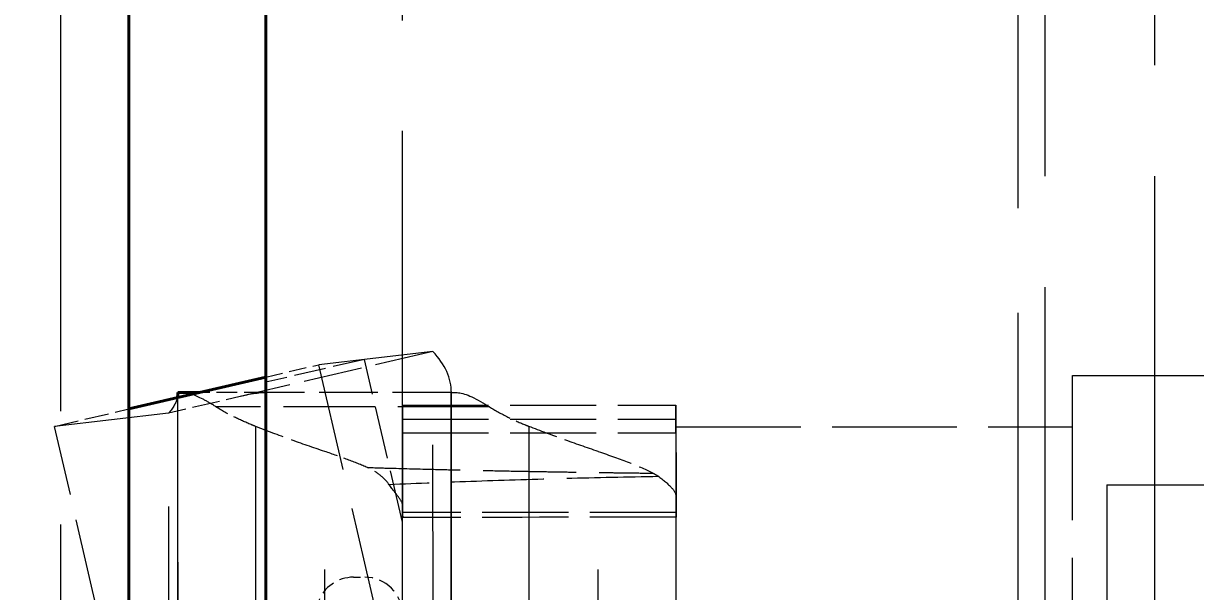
# Model space of a CAD drawing. Header units: millimetres. Extents: x 0 to 2523, y 0 to 1782.
# Drawn here: x 503.17 to 520.31, y 1169.82 to 1178.13 of the extents above; entities that cross this region are included whole.
import ezdxf

# ---------------------------------------------------------------- set-up
doc = ezdxf.new("R2010")
doc.units = ezdxf.units.MM
doc.header["$LTSCALE"] = 3
doc.linetypes.add('DASHED', pattern=[0.2067, 0.1654, -0.0413])
for name, color, linetype, lineweight in [('가려진 것(ISO)', 2, 'DASHED', 18), ('가려진 좁은 것(ISO)', 2, 'DASHED', 18), ('가시적인 것(ISO)', 3, 'Continuous', 40), ('가시적인 좁은 것(ISO)', 3, 'Continuous', 35), ('치수(ISO)', 2, 'Continuous', 25)]:
    doc.layers.add(name, color=color, linetype=linetype, lineweight=lineweight)
doc.styles.add('치수 텍스트_PSTEK_POSCO', font='isocp.shx')
doc.dimstyles.new('치수_PSTEK_POSCO', dxfattribs={"dimscale": 3, "dimtxt": 2.5, "dimasz": 1.5, "dimexe": 1, "dimexo": 1.5, "dimgap": 1, "dimtad": 1, "dimrnd": 1e-08, "dimdsep": 46, "dimtxsty": '치수 텍스트_PSTEK_POSCO', "dimcen": 0.09, "dimdle": 10, "dimclrd": 7, "dimclre": 7, "dimclrt": 2, "dimadec": 1, "dimazin": 2, "dimtfac": 1, "dimtmove": 0, "dimatfit": 3, "dimfxl": 0, "dimtolj": 1, "dimlwd": -1, "dimlwe": -1, "dimarcsym": 0})

# ---------------------------------------------------------------- blocks, each defined once
blk = doc.blocks.new('*D105')
at = {"layer": 'Defpoints', "color": 0, "transparency": 16777216}
for p in [(311.712, 1293.233), (559.712, 871.233), (311.712, 840.233)]:
    blk.add_point(p, dxfattribs=at)
at = {"layer": '치수(ISO)', "color": 7, "transparency": 16777216}
for p, q in [((559.712, 866.733), (559.712, 837.233)), ((555.212, 840.233), (316.212, 840.233))]:
    blk.add_line(p, q, dxfattribs=at)
for points in [[(316.212, 840.983), (316.212, 839.483), (311.712, 840.233)], [(555.212, 840.983), (555.212, 839.483), (559.712, 840.233)]]:
    blk.add_solid(points, dxfattribs=at)
at = {"layer": '치수(ISO)', "color": 2, "transparency": 16777216, "insert": (412.173, 846.984), "char_height": 7.5, "attachment_point": 4, "style": '치수 텍스트_PSTEK_POSCO'}
blk.add_mtext('\\A1;248', dxfattribs=at)

msp = doc.modelspace()

# ---------------------------------------------------------------- linework, layer by layer
at = {"layer": '가려진 것(ISO)', "ltscale": 13.022854}
msp.add_line((508.7116, 435.233), (508.7116, 1291.233), dxfattribs=at)
at = {"layer": '가려진 것(ISO)', "ltscale": 13.096617}
for p, q in [((518.1116, 461.233), (518.1116, 1265.233)), ((519.7116, 1265.233), (519.7116, 461.233))]:
    msp.add_line(p, q, dxfattribs=at)
at = {"layer": '가려진 것(ISO)', "ltscale": 13.3619}
msp.add_line((503.7116, 1212.233), (503.7116, 1154.233), dxfattribs=at)
at = {"layer": '가려진 것(ISO)', "ltscale": 1.731117}
for p, q in [((509.1557, 1173.3344), (506.5217, 1172.7193)), ((509.427, 1172.733), (506.7002, 1172.733))]:
    msp.add_line(p, q, dxfattribs=at)
at = {"layer": '가려진 것(ISO)', "ltscale": 10.630617}
for p, q in [((509.1557, 1173.3344), (507.4884, 1173.1424)), ((505.2918, 1172.4321), (503.6244, 1172.2401))]:
    msp.add_line(p, q, dxfattribs=at)
at = {"layer": '가려진 것(ISO)', "ltscale": 0.510403}
msp.add_line((506.7116, 1172.961), (507.4884, 1173.1424), dxfattribs=at)
at = {"layer": '가려진 것(ISO)', "ltscale": 4.708343}
msp.add_line((509.1613, 1165.9183), (507.4884, 1173.1424), dxfattribs=at)
at = {"layer": '가려진 것(ISO)', "ltscale": 9.837123}
msp.add_line((518.5116, 1172.983), (530.7116, 1172.983), dxfattribs=at)
at = {"layer": '가려진 것(ISO)', "ltscale": 4.455295}
msp.add_line((518.5116, 1168.1061), (518.5116, 1172.983), dxfattribs=at)
at = {"layer": '가려진 것(ISO)', "ltscale": 0.808278}
msp.add_line((506.5217, 1172.7193), (505.2918, 1172.4321), dxfattribs=at)
at = {"layer": '가려진 것(ISO)', "ltscale": 7.548428}
msp.add_line((505.4194, 1172.733), (505.4244, 1172.733), dxfattribs=at)
at = {"layer": '가려진 것(ISO)', "ltscale": 15.320109}
for p, q in [((505.4194, 1172.733), (505.4194, 1153.733)), ((509.42, 1172.733), (509.42, 1153.733))]:
    msp.add_line(p, q, dxfattribs=at)
at = {"layer": '가려진 것(ISO)', "ltscale": 14.79346}
for p, q in [((505.4338, 1163.7373), (505.427, 1172.732)), ((509.4338, 1163.7403), (509.427, 1172.735))]:
    msp.add_line(p, q, dxfattribs=at)
at = {"layer": '가려진 것(ISO)', "ltscale": 0.612689}
msp.add_line((506.7002, 1172.733), (505.735, 1172.733), dxfattribs=at)
at = {"layer": '가려진 것(ISO)', "ltscale": 0.44848}
msp.add_line((509.427, 1172.733), (509.514, 1172.733), dxfattribs=at)
at = {"layer": '가려진 것(ISO)', "ltscale": 0.714475}
msp.add_line((503.6244, 1172.2401), (504.7116, 1172.494), dxfattribs=at)
at = {"layer": '가려진 것(ISO)', "ltscale": 2.539495}
msp.add_line((508.7113, 1172.5496), (512.7113, 1172.5496), dxfattribs=at)
at = {"layer": '가려진 것(ISO)', "ltscale": 3.059768}
msp.add_line((504.7116, 1167.5454), (503.6244, 1172.2401), dxfattribs=at)
at = {"layer": '가려진 것(ISO)', "ltscale": 6.327119}
msp.add_line((512.7116, 1172.233), (512.7116, 1167.2567), dxfattribs=at)
at = {"layer": '가려진 것(ISO)', "ltscale": 3.682313}
msp.add_line((512.7116, 1172.233), (518.5116, 1172.233), dxfattribs=at)
at = {"layer": '가려진 것(ISO)', "ltscale": 13.763361}
msp.add_line((519.0116, 1171.383), (519.0116, 1155.083), dxfattribs=at)
at = {"layer": '가려진 것(ISO)', "ltscale": 12.659248}
msp.add_line((519.0116, 1171.383), (534.7116, 1171.383), dxfattribs=at)
at = {"layer": '가려진 것(ISO)', "ltscale": 12.853812}
msp.add_line((512.7167, 1155.2623), (512.7167, 1171.2036), dxfattribs=at)
at = {"layer": '가려진 것(ISO)', "ltscale": 12.64015}
msp.add_line((508.7161, 1155.3948), (508.7161, 1171.0711), dxfattribs=at)
at = {"layer": '가려진 것(ISO)', "ltscale": 0.104586}
msp.add_line((507.9968, 1170.033), (508.1616, 1170.033), dxfattribs=at)
at = {"layer": '가려진 것(ISO)', "ltscale": 0.426521}
msp.add_arc((507.9968, 1169.483), 0.55, 90, 160, dxfattribs=at)
at = {"layer": '가려진 것(ISO)', "ltscale": 0.548413}
msp.add_arc((508.1616, 1169.483), 0.55, 0, 90, dxfattribs=at)
at = {"layer": '가려진 것(ISO)', "ltscale": 2.19112}
for centre in [(508.7113, 1167.5496), (512.7113, 1167.5496)]:
    msp.add_ellipse(centre, major_axis=(0, 5), ratio=0.0004255, start_param=5.879393, end_param=6.5696509, dxfattribs=at)
at = {"layer": '가려진 것(ISO)', "ltscale": 13.117392}
for centre, major_axis, start_param, end_param in [((508.7119, 1163.233), (0, 9.5), 0.2864656, 2.855127), ((512.7119, 1163.233), (0, -9.5), 3.4280582, 5.9967196)]:
    msp.add_ellipse(centre, major_axis=major_axis, ratio=0.0004255, start_param=start_param, end_param=end_param, dxfattribs=at)
at = {"layer": '가려진 것(ISO)', "ltscale": 3.154497}
for centre, start_param, end_param in [((508.7147, 1185.9411), 5.879393, 6.210637), ((512.7147, 1185.9411), 5.8793931, 6.2106371)]:
    msp.add_ellipse(centre, major_axis=(0, -15), ratio=0.0004255, start_param=start_param, end_param=end_param, dxfattribs=at)
at = {"layer": '가려진 것(ISO)', "ltscale": 2.048363}
msp.add_open_spline([(509.427, 1172.733), (509.4274, 1172.9404), (509.336, 1173.1477), (509.1557, 1173.3344)], degree=3, dxfattribs=at)
at = {"layer": '가려진 것(ISO)', "ltscale": 1.263882}
msp.add_open_spline([(505.4184, 1172.659), (505.4013, 1172.5863), (505.3589, 1172.5121), (505.2918, 1172.4321)], degree=3, dxfattribs=at)
at = {"layer": '가려진 것(ISO)', "ltscale": 0.917635}
msp.add_open_spline([(505.983, 1172.5268), (505.9154, 1172.5696), (505.8521, 1172.6068), (505.6716, 1172.7012), (505.5775, 1172.7315), (505.5133, 1172.733)], degree=3, knots=[-2.39231706, -2.39231706, -2.39231706, -2.39231706, -2.3486929, -2.3486929, -2.25464695, -2.25464695, -2.25464695, -2.25464695], dxfattribs=at)
at = {"layer": '가려진 것(ISO)', "ltscale": 1.787673}
msp.add_open_spline([(506.7002, 1172.733), (506.7002, 1172.733), (506.7002, 1172.733), (506.7002, 1172.733), (506.5773, 1172.7323), (506.3493, 1172.679)], degree=3, knots=[0, 0, 0, 0, 0.00123737, 0.00123737, 0.28082374, 0.28082374, 0.28082374, 0.28082374], dxfattribs=at)
at = {"layer": '가려진 것(ISO)', "ltscale": 0.917555}
msp.add_open_spline([(509.514, 1172.733), (509.6062, 1172.7317), (509.7643, 1172.664), (509.9672, 1172.5372), (509.9754, 1172.5321), (509.9837, 1172.5268)], degree=3, knots=[-2.32675333, -2.32675333, -2.32675333, -2.32675333, -2.19233301, -2.19233301, -2.18674205, -2.18674205, -2.18674205, -2.18674205], dxfattribs=at)
at = {"layer": '가려진 것(ISO)', "ltscale": 0.690919}
msp.add_open_spline([(506.5611, 1172.2403), (506.5398, 1172.2487), (506.5187, 1172.2572), (506.4977, 1172.2659), (506.4128, 1172.3008), (506.3312, 1172.3374), (506.2535, 1172.3757), (506.1568, 1172.4235), (506.0661, 1172.4738), (505.983, 1172.5268)], degree=3, knots=[0, 0, 0, 0, 0.0988299, 0.0988299, 0.0988299, 0.5, 0.5, 0.5, 1, 1, 1, 1], dxfattribs=at)
at = {"layer": '가려진 것(ISO)', "ltscale": 0.690815}
msp.add_open_spline([(509.9837, 1172.5268), (510.0669, 1172.4738), (510.1575, 1172.4234), (510.2543, 1172.3757), (510.3322, 1172.3373), (510.414, 1172.3005), (510.4992, 1172.2655), (510.5199, 1172.257), (510.5407, 1172.2486), (510.5617, 1172.2403)], degree=3, knots=[0, 0, 0, 0, 0.5, 0.5, 0.5, 0.9025059, 0.9025059, 0.9025059, 1, 1, 1, 1], dxfattribs=at)
at = {"layer": '가려진 것(ISO)', "ltscale": 1.037947}
for points, knots in [([(507.5743, 1171.8725), (507.4048, 1171.9288), (507.2355, 1171.9876), (506.8978, 1172.1102), (506.7292, 1172.174), (506.5611, 1172.2403)], [-0.16348865, -0.16348865, -0.16348865, -0.16348865, -0.08174478, -0.08174478, -0.000001, -0.000001, -0.000001, -0.000001]), ([(511.575, 1171.8725), (511.4054, 1171.9288), (511.2361, 1171.9876), (510.8984, 1172.1102), (510.7298, 1172.174), (510.5617, 1172.2403)], [-0.16348834, -0.16348834, -0.16348834, -0.16348834, -0.08174464, -0.08174464, -0.000001, -0.000001, -0.000001, -0.000001])]:
    msp.add_open_spline(points, degree=3, knots=knots, dxfattribs=at)
at = {"layer": '가려진 것(ISO)', "ltscale": 0.746982}
msp.add_open_spline([(508.1992, 1171.6382), (508.1115, 1171.6764), (508.0146, 1171.7152), (507.9099, 1171.7544), (507.8053, 1171.7936), (507.693, 1171.8331), (507.5743, 1171.8725)], degree=3, knots=[0, 0, 0, 0, 0.5, 0.5, 0.5, 1, 1, 1, 1], dxfattribs=at)
at = {"layer": '가려진 것(ISO)', "ltscale": 1.033177}
msp.add_open_spline([(511.575, 1171.8725), (511.7416, 1171.8171), (511.8924, 1171.7628), (512.1623, 1171.6563), (512.2803, 1171.6044), (512.3781, 1171.5551)], degree=3, knots=[-0.16282276, -0.16282276, -0.16282276, -0.16282276, -0.08246392, -0.08246392, -0.000001, -0.000001, -0.000001, -0.000001], dxfattribs=at)
at = {"layer": '가려진 것(ISO)', "ltscale": 0.580682}
msp.add_open_spline([(508.5171, 1171.3867), (508.4772, 1171.442), (508.4309, 1171.4905), (508.3779, 1171.5323), (508.325, 1171.5742), (508.2655, 1171.6094), (508.1992, 1171.6382)], degree=3, knots=[0, 0, 0, 0, 0.5, 0.5, 0.5, 1, 1, 1, 1], dxfattribs=at)
at = {"layer": '가려진 것(ISO)', "ltscale": 0.156232}
msp.add_open_spline([(512.3781, 1171.5551), (512.3927, 1171.5478), (512.4068, 1171.5399), (512.4341, 1171.5233), (512.4472, 1171.5144), (512.4599, 1171.5051)], degree=3, knots=[0.000001, 0.000001, 0.000001, 0.000001, 0.012313333, 0.012313333, 0.024625639, 0.024625639, 0.024625639, 0.024625639], dxfattribs=at)
at = {"layer": '가려진 것(ISO)', "ltscale": 1.041271}
msp.add_open_spline([(512.4599, 1171.5051), (512.5442, 1171.4429), (512.6087, 1171.3879), (512.695, 1171.288), (512.7168, 1171.2434), (512.7167, 1171.2033)], degree=3, knots=[-0.16423316, -0.16423316, -0.16423316, -0.16423316, -0.08209167, -0.08209167, -0.00008865, -0.00008865, -0.00008865, -0.00008865], dxfattribs=at)
at = {"layer": '가려진 것(ISO)', "ltscale": 0.923971}
msp.add_open_spline([(508.7161, 1171.0708), (508.7162, 1171.106), (508.6963, 1171.1468), (508.6217, 1171.2516), (508.5711, 1171.3118), (508.5171, 1171.3867)], degree=3, knots=[0.000001, 0.000001, 0.000001, 0.000001, 0.07765173, 0.07765173, 0.15274647, 0.15274647, 0.15274647, 0.15274647], dxfattribs=at)
at = {"layer": '가려진 것(ISO)', "ltscale": 3.790577}
msp.add_open_spline([(512.7142, 1170.9806), (512.7146, 1170.9085), (512.715, 1170.8909), (512.7159, 1170.9654), (512.7163, 1171.0572), (512.7167, 1171.2033)], degree=3, knots=[-0.59728772, -0.59728772, -0.59728772, -0.59728772, -0.29865558, -0.29865558, -0.00008864, -0.00008864, -0.00008864, -0.00008864], dxfattribs=at)
at = {"layer": '가려진 것(ISO)', "ltscale": 2.873697}
msp.add_open_spline([(508.7142, 1170.9806), (508.7145, 1170.9335), (508.7148, 1170.9129), (508.715, 1170.9092), (508.7153, 1170.9056), (508.7155, 1170.9188), (508.7157, 1170.9642), (508.7158, 1170.9902), (508.716, 1171.0265), (508.7161, 1171.0708)], degree=3, knots=[0, 0, 0, 0, 0.3890197, 0.3890197, 0.3890197, 0.7780394, 0.7780394, 0.7780394, 1, 1, 1, 1], dxfattribs=at)
at = {"layer": '가려진 것(ISO)', "ltscale": 2.541035}
msp.add_open_spline([(512.715, 1170.9092), (511.3815, 1170.9092), (510.0482, 1170.909), (508.7151, 1170.9087)], degree=3, dxfattribs=at)
at = {"layer": '가려진 좁은 것(ISO)', "ltscale": 12.363597}
msp.add_line((517.7116, 1212.233), (517.7116, 1166.233), dxfattribs=at)
at = {"layer": '가려진 좁은 것(ISO)', "ltscale": 12.197012}
for p, q in [((509.1613, 1165.9183), (509.1557, 1173.3344)), ((505.2974, 1165.016), (505.2918, 1172.4321))]:
    msp.add_line(p, q, dxfattribs=at)
at = {"layer": '가려진 좁은 것(ISO)', "ltscale": 0.940741}
msp.add_line((508.1553, 1173.2192), (506.7116, 1172.8849), dxfattribs=at)
at = {"layer": '가려진 좁은 것(ISO)', "ltscale": 1.553127}
msp.add_line((508.7116, 1170.8369), (508.1553, 1173.2192), dxfattribs=at)
at = {"layer": '가려진 좁은 것(ISO)', "ltscale": 15.320109}
for p, q in [((505.4194, 1172.733), (505.4194, 1153.733)), ((505.4236, 1172.733), (505.4236, 1153.733)), ((509.42, 1172.733), (509.42, 1153.733)), ((509.4236, 1153.733), (509.4236, 1172.733)), ((509.4244, 1172.733), (509.4244, 1153.733))]:
    msp.add_line(p, q, dxfattribs=at)
at = {"layer": '가려진 좁은 것(ISO)', "ltscale": 5.47371}
msp.add_line((505.4244, 1164.0705), (505.4244, 1172.6921), dxfattribs=at)
at = {"layer": '가려진 좁은 것(ISO)', "ltscale": 14.79346}
msp.add_line((505.4338, 1163.7373), (505.427, 1172.732), dxfattribs=at)
at = {"layer": '가려진 좁은 것(ISO)', "ltscale": 14.802096}
msp.add_line((509.4338, 1163.733), (509.427, 1172.733), dxfattribs=at)
at = {"layer": '가려진 좁은 것(ISO)', "ltscale": 2.698427}
msp.add_line((509.9837, 1172.5268), (505.983, 1172.5268), dxfattribs=at)
at = {"layer": '가려진 좁은 것(ISO)', "ltscale": 2.539495}
for p, q in [((508.7107, 1172.3458), (512.7107, 1172.3458)), ((508.7122, 1172.1475), (512.7122, 1172.1475)), ((512.7142, 1170.9806), (508.7142, 1170.9806))]:
    msp.add_line(p, q, dxfattribs=at)
at = {"layer": '가려진 좁은 것(ISO)', "ltscale": 14.525633}
msp.add_line((506.5611, 1172.2403), (506.5611, 1154.2256), dxfattribs=at)
at = {"layer": '가려진 좁은 것(ISO)', "ltscale": 14.52563}
msp.add_line((510.5617, 1172.2403), (510.5617, 1154.2256), dxfattribs=at)
at = {"layer": '가려진 좁은 것(ISO)', "ltscale": 13.932404}
msp.add_line((507.5743, 1154.5935), (507.5743, 1171.8725), dxfattribs=at)
at = {"layer": '가려진 좁은 것(ISO)', "ltscale": 13.932405}
msp.add_line((511.575, 1154.5935), (511.575, 1171.8725), dxfattribs=at)
at = {"layer": '가려진 좁은 것(ISO)', "ltscale": 12.853303}
msp.add_line((512.7167, 1155.2626), (512.7167, 1171.2033), dxfattribs=at)
at = {"layer": '가려진 좁은 것(ISO)', "ltscale": 12.639679}
msp.add_line((508.7161, 1155.3951), (508.7161, 1171.0708), dxfattribs=at)
at = {"layer": '가려진 좁은 것(ISO)', "ltscale": 11.483541}
for p, q in [((507.9968, 1156.433), (507.9968, 1170.033)), ((508.1616, 1156.433), (508.1616, 1170.033))]:
    msp.add_line(p, q, dxfattribs=at)
at = {"layer": '가려진 좁은 것(ISO)', "ltscale": 0.745215}
msp.add_ellipse((512.7116, 1163.233), major_axis=(0, 9), ratio=0.0004255, start_param=6.1528453, end_param=6.2832799, dxfattribs=at)
at = {"layer": '가려진 좁은 것(ISO)', "ltscale": 3.615856}
msp.add_ellipse((512.7116, 1163.233), major_axis=(0, 9), ratio=0.0004255, start_param=5.175884, end_param=5.808698, dxfattribs=at)
at = {"layer": '가려진 좁은 것(ISO)', "ltscale": 0.000216209}
msp.add_open_spline([(512.7116, 1172.1566), (512.7118, 1172.1566), (512.712, 1172.1566), (512.7121, 1172.1566)], degree=3, dxfattribs=at)
at = {"layer": '가려진 좁은 것(ISO)', "ltscale": 2.734044}
msp.add_open_spline([(508.1992, 1171.6382), (508.3121, 1171.6348), (508.4255, 1171.6315), (508.5393, 1171.6283), (508.7478, 1171.6224), (508.9577, 1171.6168), (509.1689, 1171.6116), (509.2972, 1171.6084), (509.4259, 1171.6053), (509.5551, 1171.6024), (509.6115, 1171.6011), (509.668, 1171.5998), (509.7245, 1171.5986), (509.888, 1171.595), (510.0521, 1171.5916), (510.2171, 1171.5883), (510.3634, 1171.5854), (510.5103, 1171.5827), (510.6578, 1171.5801), (510.7541, 1171.5784), (510.8506, 1171.5767), (510.9474, 1171.5751), (510.9828, 1171.5745), (511.0182, 1171.574), (511.0536, 1171.5734), (511.1721, 1171.5715), (511.2909, 1171.5697), (511.4102, 1171.5679), (511.5171, 1171.5663), (511.6243, 1171.5648), (511.7319, 1171.5633), (511.8286, 1171.562), (511.9255, 1171.5607), (512.0227, 1171.5595), (512.1105, 1171.5584), (512.1985, 1171.5573), (512.2867, 1171.5562), (512.3171, 1171.5558), (512.3476, 1171.5555), (512.3781, 1171.5551)], degree=3, knots=[0, 0, 0, 0, 0.0844545, 0.0844545, 0.0844545, 0.2392845, 0.2392845, 0.2392845, 0.3333333, 0.3333333, 0.3333333, 0.3743632, 0.3743632, 0.3743632, 0.4929223, 0.4929223, 0.4929223, 0.5980553, 0.5980553, 0.5980553, 0.6666667, 0.6666667, 0.6666667, 0.6917173, 0.6917173, 0.6917173, 0.7754928, 0.7754928, 0.7754928, 0.8505712, 0.8505712, 0.8505712, 0.9180518, 0.9180518, 0.9180518, 0.9789633, 0.9789633, 0.9789633, 1, 1, 1, 1], dxfattribs=at)
at = {"layer": '가려진 좁은 것(ISO)', "ltscale": 2.707696}
msp.add_open_spline([(512.4599, 1171.5051), (512.0005, 1171.4972), (511.5478, 1171.4876), (511.1035, 1171.4759), (510.6591, 1171.4643), (510.2232, 1171.4505), (509.7927, 1171.4353), (509.3622, 1171.42), (508.9372, 1171.4033), (508.5171, 1171.3867)], degree=3, knots=[0, 0, 0, 0, 0.3333333, 0.3333333, 0.3333333, 0.6666667, 0.6666667, 0.6666667, 1, 1, 1, 1], dxfattribs=at)
at = {"layer": '가려진 좁은 것(ISO)', "ltscale": 0.001011}
msp.add_open_spline([(512.7134, 1171.2387), (512.7128, 1171.2387), (512.7122, 1171.2387), (512.7116, 1171.2387)], degree=3, dxfattribs=at)
at = {"layer": '가시적인 것(ISO)'}
for p, q in [((504.7116, 1293.233), (504.7116, 433.233)), ((506.7116, 433.233), (506.7116, 1293.233)), ((504.7116, 1172.494), (506.7116, 1172.961)), ((505.4244, 1172.733), (505.427, 1172.733)), ((505.735, 1172.733), (505.427, 1172.733))]:
    msp.add_line(p, q, dxfattribs=at)
msp.add_open_spline([(505.427, 1172.733), (505.4271, 1172.7084), (505.4242, 1172.6838), (505.4184, 1172.659)], degree=3, dxfattribs=at)
at = {"layer": '가시적인 좁은 것(ISO)'}
msp.add_line((505.4244, 1172.6921), (505.4244, 1172.733), dxfattribs=at)

# ---------------------------------------------------------------- dimensions: what is measured, and where the dimension line sits
at = {"layer": '치수(ISO)', "color": 7}
dim = msp.add_linear_dim(base=(311.7116, 840.233), p1=(559.7116, 871.233), p2=(311.7116, 1293.233), angle=180, dimstyle='치수_PSTEK_POSCO', override={"dimdec": 2, "dimse2": 1, "dimtp": 0, "dimtm": 0, "dimtdec": 2, "dimtofl": 0, "dimatfit": 1}, dxfattribs=at)
dim.commit()
dim.dimension.update_dxf_attribs({"geometry": '*D105', "text_midpoint": (419.3928, 840.233), "dimtype": 160})

doc.saveas('drawing.dxf')
